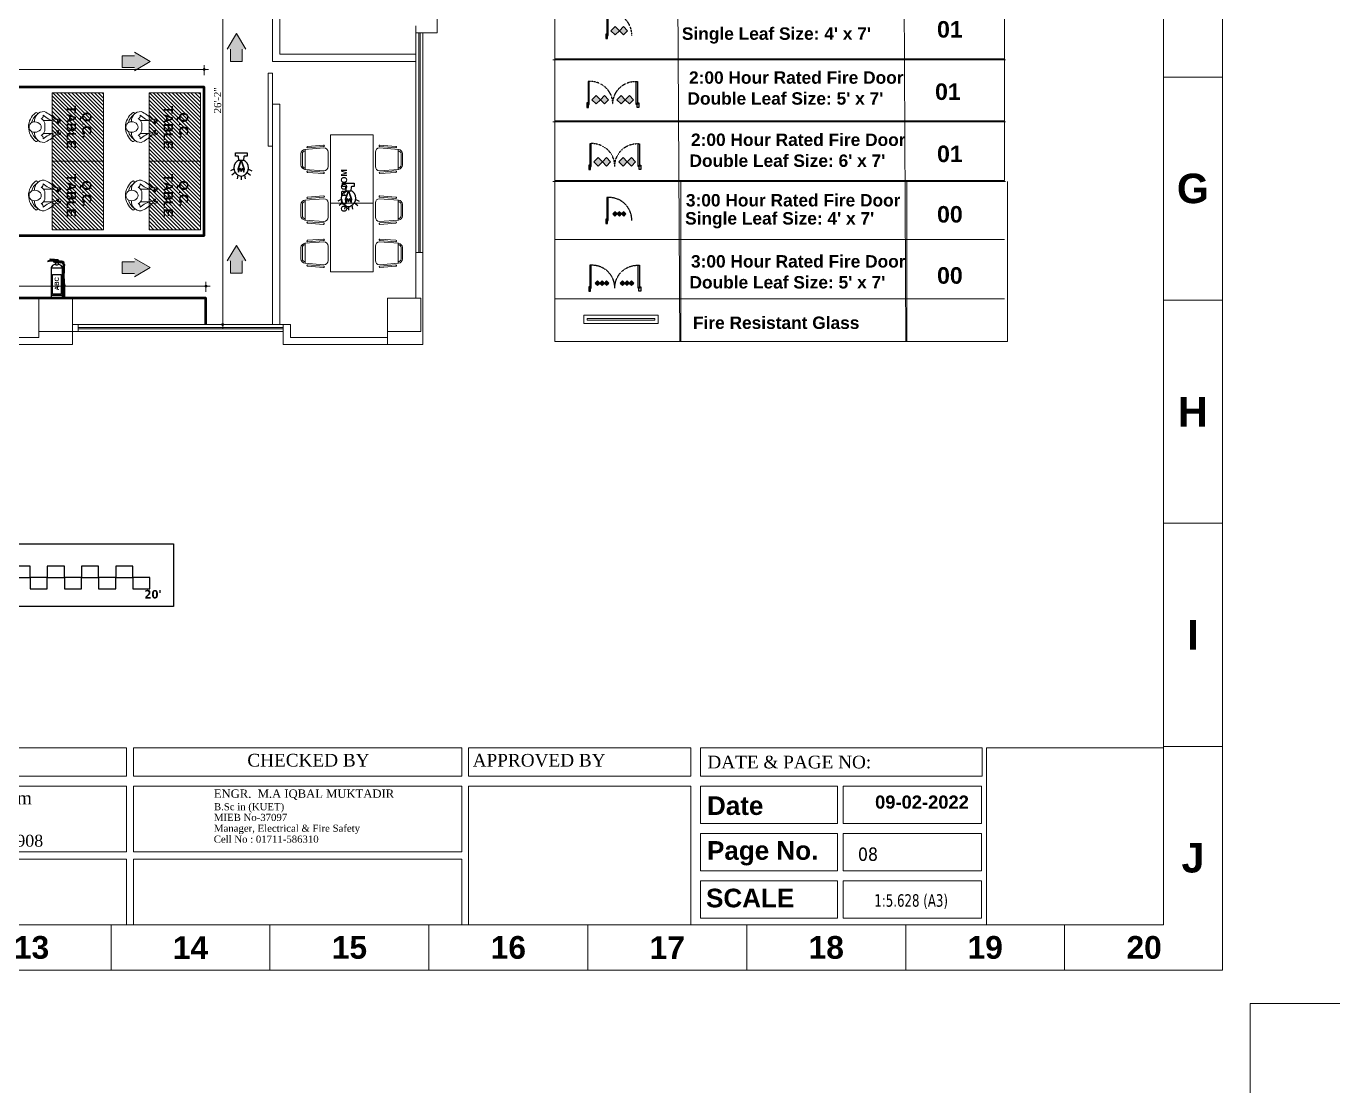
# Model space of a CAD drawing. Header units: inches. Extents: x -250485 to 735580, y -140410 to 288049.
# Drawn here: x 38206 to 39127, y 20649 to 21397 of the extents above; entities that cross this region are included whole.
import ezdxf

# ---------------------------------------------------------------- set-up
doc = ezdxf.new("R2010")
doc.units = ezdxf.units.IN
doc.header["$MEASUREMENT"] = 0
doc.header["$PDMODE"] = 35
doc.linetypes.add('DASH', pattern=[0.35, 0.25, -0.1])
doc.linetypes.add('DASHED', pattern=[0.75, 0.5, -0.25])
doc.layers.get('0').update_dxf_attribs({"lineweight": 0})
doc.layers.get('Defpoints').update_dxf_attribs({"lineweight": 0})
for name, color, linetype in [('-TB', 7, 'Continuous'), ('bp door', 40, 'Continuous'), ('FIREACC', 30, 'Continuous'), ('OUTSIDE', 253, 'Continuous')]:
    doc.layers.add(name, color=color, linetype=linetype)
for name, color, linetype, lineweight in [('A window', 150, 'Continuous', 0), ('AN-TEXT', 251, 'Continuous', 15), ('COLUMN-2', 102, 'Continuous', 0), ('DIM 01', 250, 'Continuous', 9), ('DIM_WORKING', 7, 'Continuous', 0), ('Emergency Light', 251, 'Continuous', 15), ('evacuation plan', 162, 'Continuous', 13), ('FF-VALVES', 170, 'Continuous', 18), ('FURNITURE', 144, 'Continuous', 0), ('Inline', 7, 'Continuous', 0), ('Layer1', 134, 'Continuous', 0), ('LINK', 32, 'Continuous', 0), ('MAN', 215, 'Continuous', 0), ('Outline', 7, 'Continuous', 0), ('Road', 7, 'DASHED', 0), ('Scale', 7, 'Continuous', 0), ('Scale_Text', 7, 'Continuous', 0), ('sheet', 7, 'Continuous', 15), ('Table', 244, 'Continuous', 0), ('TEXT-1', 7, 'Continuous', 0), ('TEXT_TITLEBOX', 7, 'Continuous', 13), ('Titelblk', 7, 'Continuous', 25), ('TITLE', 7, 'Continuous', 20), ('wall', 7, 'Continuous', 0), ('WALL (I)', 7, 'Continuous', 0), ('window', 140, 'Continuous', 0)]:
    doc.layers.add(name, color=color, linetype=linetype, lineweight=lineweight)
doc.styles.add('arial narrow', font='tahoma.ttf')
doc.styles.add('isop', font='isocpeur.ttf')
doc.styles.add('REG', font='times.ttf')
doc.styles.add('SHT-TEXT-1', font='times.ttf', dxfattribs={"height": 12})
doc.styles.get("Standard").update_dxf_attribs({"font": 'arialbd.ttf', "height": 24})
doc.dimstyles.new('Dim-Pres', dxfattribs={"dimtxt": 5.5, "dimasz": 2, "dimexe": 1.5, "dimexo": 1.5, "dimgap": 1, "dimtad": 3, "dimdec": 0, "dimzin": 3, "dimdsep": 46, "dimlunit": 4, "dimtxsty": 'REG', "dimblk": 'point', "dimcen": 2, "dimclrd": 256, "dimclre": 256, "dimclrt": 7, "dimadec": 0, "dimazin": 0, "dimtfac": 0.75, "dimtdec": 0, "dimtmove": 1, "dimatfit": 3, "dimldrblk": 'point', "dimfxl": 0, "dimtolj": 1, "dimtzin": 0, "dimlwd": -1, "dimlwe": -1, "dimarcsym": 1})
pattern_1 = [(135, (60518.6939, 58769.9025), (-1.325825215, -1.325825215), [])]

# ---------------------------------------------------------------- blocks, each defined once
blk = doc.blocks.new('A$C0A385B62')
at = {"layer": 'MAN'}
for p, q in [((12.8, 13.8), (5.25, 13.8)), ((5.25, 8.74), (5.25, 13.8)), ((6.78, 9.5), (11.27, 9.5)), ((12.8, 8.74), (12.8, 13.8))]:
    blk.add_line(p, q, dxfattribs=at)
for centre, major_axis, ratio, start_param, end_param in [((16.26, 2.74), (12.33, 12.33), 1, 1.534761, 1.981495), ((-10.84, 19.76), (12.13, 12.13), 1, -1.500161, -1.035997), ((6.29, 17.03), (1.33, -1.33), 1, 3.011756, 4.336791), ((3.52, 16.15), (0.744, -0.744), 1, 0.12019, 0.903179), ((5.39, 18.34), (0.213, 0.213), 1, -0.990366, 1.743844), ((6.72, 17.29), (1.01, 1.01), 1, 1.590737, 2.798433), ((3.04, 20.88), (3.42, 3.42), 1, 4.442782, 4.759624), ((8.74, 14.62), (2.19, -2.19), 1, 3.016096, 3.635716), ((6.68, 17.32), (0.22, -0.22), 1, 6.040082, 8.853084), ((11.37, 17.32), (0.22, 0.22), 1, 0.571694, 3.384696), ((9.31, 14.62), (2.19, 2.19), 1, -0.494124, 0.125496), ((53.03, 68.46), (46.44, -46.44), 1, 4.811956, 4.835194), ((28.88, 19.76), (12.13, 12.13), 1, 2.606793, 3.070957), ((12.66, 18.34), (0.213, -0.213), 1, 1.397749, 4.131959), ((11.33, 17.29), (1.01, 1.01), 1, -1.227636, -0.01994), ((11.76, 17.03), (1.33, 1.33), 1, -1.195198, 0.129837), ((14.53, 16.15), (0.744, 0.744), 1, 2.238414, 3.021402), ((1.82, 2.74), (12.33, 12.33), 1, -0.410698, 0.036036), ((5.41, 8.93), (3.82, -3.82), 1, 3.892704, 5.607304), ((2.59, 6.86), (1.22, 1.22), 1, -0.491791, 1.062111), ((7.56, 5.99), (2.55, 2.55), 1, 1.002801, 1.964608), ((10.49, 5.99), (2.55, 2.55), 1, -0.393812, 0.567995), ((12.64, 8.93), (3.82, 3.82), 1, 3.82371, 5.532074), ((15.46, 6.86), (1.22, -1.22), 1, 2.079482, 3.633383), ((1.21, 4.56), (0.486, -0.486), 1, 1.452986, 4.552069), ((9.03, 10.51), (7.43, 7.43), 1, 3.004593, 4.850456), ((9.06, 10.51), (6.48, -6.48), 1, 4.573278, 5.207423), ((9.04, 3.33), (2.16, -2.16), 1, 3.851468, 7.14293), ((9.04, 3.6), (0, 3.84), 0.793116, 4.700072, 7.865366), ((9.03, 10.51), (6.48, -6.48), 1, 5.787108, 6.421253), ((16.87, 4.58), (0.475, 0.475), 1, -1.432729, 1.708864)]:
    blk.add_ellipse(centre, major_axis=major_axis, ratio=ratio, start_param=start_param, end_param=end_param, dxfattribs=at)
blk = doc.blocks.new('A$C03734933')
at = {"layer": 'FURNITURE', "color": 0, "lineweight": 13}
for p, q in [((-6.99, 4.91), (-17.34, -3.4)), ((-17.03, -0.59), (-8.24, 6.47)), ((-16.41, -1.37), (-7.62, 5.69)), ((2.82, -4.13), (-2.82, 4.13)), ((-17.94, -7.43), (-13.43, -14.02)), ((-17.16, -3.25), (-9.25, -14.81)), ((-17.11, -6.87), (-12.6, -13.46)), ((-9.45, -14.93), (2.04, -8.3)), ((-7.22, -14.79), (2.54, -9.16)), ((-6.72, -15.66), (3.04, -10.03))]:
    blk.add_line(p, q, dxfattribs=at)
for centre, radius, start, end in [((-7.93, 6.08), 0.5, 308.76935, 128.76935), ((-5.3, 2.43), 3, 34.37065, 124.37065), ((-15.46, -5.74), 3, 128.76935, 214.37065), ((-15.46, -5.74), 2, 124.37065, 214.37065), ((-16.72, -0.98), 0.5, 128.76935, 308.76935), ((0.35, -5.82), 3, 304.37065, 34.37065), ((2.79, -9.6), 0.5, 299.97194, 119.97194), ((-10.95, -12.33), 3, 214.37065, 299.97194), ((-10.95, -12.33), 2, 214.37065, 304.37065), ((-6.97, -15.23), 0.5, 119.97194, 299.97194)]:
    blk.add_arc(centre, radius, start, end, dxfattribs=at)
blk = doc.blocks.new('A$C2EF268AB')
at = {"layer": 'FURNITURE', "color": 0, "lineweight": 13}
blk.add_blockref('A$C03734933', (15.46, 5.74), dxfattribs=at)
blk = doc.blocks.new('single door')
at = {"ltscale": 100000}
h = blk.add_hatch(color=1, dxfattribs=at)
h.paths.add_polyline_path([(-35778.4, 23402), (-35782.7, 23397.8), (-35778.4, 23393.6), (-35778.4, 23393.6), (-35778.4, 23393.6), (-35774.2, 23397.8)])
h.paths.add_polyline_path([(-35782.7, 23389.3), (-35778.4, 23385.1), (-35774.2, 23389.3), (-35778.4, 23393.6), (-35778.4, 23393.6), (-35778.4, 23393.6)])
at = {"layer": 'bp door', "color": 1}
for points in [[(-35778.4, 23393.6), (-35774.2, 23397.8), (-35778.4, 23402), (-35782.7, 23397.8)], [(-35796.8, 23382.4), (-35796.8, 23381.1), (-35773.7, 23381.1), (-35773.7, 23382.4)], [(-35778.4, 23385.1), (-35774.2, 23389.3), (-35778.4, 23393.6), (-35782.7, 23389.3)], [(-35773.7, 23381.7), (-35773.7, 23381.1), (-35775.1, 23381.1), (-35775.1, 23379.9), (-35770.6, 23379.9), (-35770.6, 23381.7)]]:
    blk.add_lwpolyline(points, close=True, dxfattribs=at)
at = {"layer": 'bp door', "color": 1, "linetype": 'DASH'}
blk.add_arc((-35774, 23383.3), 22.9, 89.3284, 182.3206, dxfattribs=at)
blk = doc.blocks.new('A$C16DB04AD')
at = {"layer": 'Emergency Light', "color": 154, "lineweight": 30}
for p, q in [((-6.5, -14.4), (-9.6, -16)), ((-5.4, -17.4), (-8.3, -19.8)), ((-2.9, -19.8), (-3.5, -23.2)), ((0, -20.7), (0, -24)), ((2.9, -19.8), (3.5, -23.2)), ((5.4, -17.4), (8.3, -19.8)), ((6.5, -14.4), (9.6, -16))]:
    blk.add_line(p, q, dxfattribs=at)
blk.add_lwpolyline([(-2, -6.6), (-2.5, -3.3, 0.371278), (-2.9, -2.9), (-5.2, -2.9), (-5.2, 0), (5.2, 0), (5.2, -2.9), (2.9, -2.9, 0.371278), (2.5, -3.3), (2, -6.6)], format="xyb", dxfattribs=at)
at = {"layer": 'Emergency Light', "color": 1, "lineweight": 30}
blk.add_lwpolyline([(-0.4, -6.6), (-3, -14.5), (-2.3, -17.3), (-1.1, -13.9), (0, -16.5), (1.1, -13.9), (2.3, -17.3), (3, -14.5), (0.4, -6.6)], dxfattribs=at)
blk.add_lwpolyline([(0.4, -7.3, 0.690361), (-0.4, -7.3), (-2.7, -14.5), (-2.2, -16.4), (-1.1, -13.2), (0, -15.9), (1.1, -13.2), (2.2, -16.4), (2.7, -14.5), (0.4, -7.3)], format="xyb", dxfattribs=at)
at = {"layer": 'Emergency Light', "color": 154, "lineweight": 30}
blk.add_lwpolyline([(-2, -6.6), (2, -6.6)], dxfattribs=at)
for centre, radius, start, end in [((0.8, -13.4), 7.38, 112.0671, 245.9767), ((-0.8, -13.4), 7.38, 294.0233, 67.9329), ((0, -16), 4.74, 241.9689, 298.0311)]:
    blk.add_arc(centre, radius, start, end, dxfattribs=at)
blk = doc.blocks.new('hfev')
at = {"layer": 'evacuation plan'}
h = blk.add_hatch(color=60, dxfattribs=at)
h.dxf.hatch_style = 1
h.paths.add_polyline_path([(40299.1, 13041.1), (40287.2, 13021.2), (40310.9, 13021.2)])
h.paths.add_polyline_path([(40306.5, 13021.2), (40291.6, 13021.2), (40291.6, 13005.5), (40306.5, 13005.5)])
at = {"layer": 'evacuation plan', "color": 9, "true_color": 0xafd9aa}
for p, q in [((40287.2, 13021.2), (40299.1, 13041.1)), ((40299.1, 13041.1), (40310.9, 13021.2)), ((40291.6, 13021.2), (40291.6, 13005.5)), ((40306.5, 13021.2), (40306.5, 13005.5)), ((40291.6, 13005.5), (40306.5, 13005.5))]:
    blk.add_line(p, q, dxfattribs=at)
blk = doc.blocks.new('*U196')
at = {"layer": 'OUTSIDE', "linetype": 'Continuous'}
for points in [[(-100, 482), (-104, 460), (-79, 478)], [(-79, 478), (-104, 460), (-84, 462)], [(-84, 462), (-104, 460), (-77, 321)], [(-104, 460), (-97, 320), (-77, 321)], [(-85, 498), (-100, 482), (-47, 486)], [(-47, 486), (-100, 482), (-64, 484)], [(-64, 484), (-100, 482), (-79, 478)], [(-64, 504), (-85, 498), (-52, 503)], [(-52, 503), (-85, 498), (-47, 502)], [(-43, 502), (-85, 498), (-43, 486)], [(-85, 498), (-43, 502), (-47, 502)], [(-85, 498), (-47, 486), (-43, 486)], [(-52, 503), (-58, 504), (-64, 504)], [(-47, 486), (-64, 484), (-52, 485)], [(-52, 485), (-64, 484), (-58, 484)], [(-97, 320), (-102, 180), (-82, 180)], [(-77, 321), (-97, 320), (-82, 180)], [(-103, 111), (-104, 62), (-84, 62)], [(-82, 160), (-103, 111), (-83, 111)], [(-102, 160), (-103, 111), (-82, 160)], [(-83, 111), (-103, 111), (-84, 62)]]:
    blk.add_solid(points, dxfattribs=at)
blk = doc.blocks.new('*U195')
at = {"layer": 'OUTSIDE', "linetype": 'Continuous'}
for points in [[(0, 488), (-1, 487), (1, 486)], [(-1, 487), (0, 486), (1, 486)], [(0, 500), (0, 488), (1, 486)], [(1, 500), (0, 500), (1, 486)], [(1, 500), (1, 486), (2, 488)], [(1, 500), (1, 500), (2, 488)], [(1, 500), (1, 500), (1, 486)], [(2, 488), (1, 486), (2, 487)], [(2, 487), (1, 486), (2, 486)]]:
    blk.add_solid(points, dxfattribs=at)
blk = doc.blocks.new('ABC')
at = {"layer": 'FIREACC', "color": 11}
for p, q in [((-39154, 31707), (-39205, 31704)), ((-39153, 31701), (-39200, 31700)), ((-39152, 31714), (-39193, 31720)), ((-39101, 31717), (-39189, 31724)), ((-39134, 31708), (-39154, 31707)), ((-39127, 31702), (-39153, 31701)), ((-39136, 31712), (-39151, 31714)), ((-39134, 31709), (-39134, 31706)), ((-39127, 31704), (-39131, 31704)), ((-39100, 31685), (-39131, 31685)), ((-39131, 31684), (-39131, 31682)), ((-39100, 31684), (-39131, 31684)), ((-39099, 31682), (-39131, 31682)), ((-39131, 31682), (-39131, 31666)), ((-39129, 31698), (-39129, 31701)), ((-39129, 31701), (-39127, 31701)), ((-39129, 31685), (-39129, 31697)), ((-39106, 31703), (-39127, 31702)), ((-39127, 31701), (-39102, 31701)), ((-39106, 31705), (-39126, 31704)), ((-39106, 31703), (-39106, 31705)), ((-39101, 31717), (-39102, 31701)), ((-39102, 31701), (-39102, 31707)), ((-39102, 31685), (-39102, 31701)), ((-39100, 31684), (-39100, 31682)), ((-39099, 31682), (-39099, 31666)), ((-39175, 31634), (-39175, 31301)), ((-39055, 31634), (-39055, 31301)), ((-39129, 31306), (-39164, 31306)), ((-39102, 31306), (-39067, 31306))]:
    blk.add_line(p, q, dxfattribs=at)
for centre, radius in [((-39115, 31693), 8), ((-39115, 31693), 7.11), ((-39104, 31703), 0.818)]:
    blk.add_circle(centre, radius, dxfattribs=at)
for centre, radius, start, end in [((-39202, 31688), 16.6, 102.0731, 158.0787), ((-39195, 31656), 44.2, 96.1934, 120.0254), ((-39189, 31720), 4, 85.8388, 175.8388), ((-39149, 31631), 26.3, 119.5311, 173.3898), ((-39115, 31581), 86.5, 100.9999, 123.208), ((-39136, 31709), 2.4, 355.8388, 82.0095), ((-39132, 31706), 2.4, 175.8388, 273.0799), ((-39131, 31684), 0.8, 90, 270), ((-39104, 31703), 1.96, 175.8388, 355.8388), ((-39100, 31684), 0.8, 270, 90), ((-39116, 31581), 86.5, 56.792, 79.0001), ((-39082, 31631), 26.3, 6.6102, 60.4689), ((-39171, 31302), 4.51, 202.0814, 252.7663), ((-39173, 31302), 4.45, 276.3773, 340.9868), ((-39160, 31298), 9.06, 135.2683, 162.981), ((-39164, 31302), 3.74, 83.2574, 130.4174), ((-39128, 31299), 6.79, 39.6417, 93.3999), ((-39116, 31306), 7.75, 199.8006, 272.52), ((-39115, 31306), 7.75, 267.48, 340.1994), ((-39103, 31299), 6.79, 86.6001, 140.3583), ((-39067, 31302), 3.74, 49.5826, 96.7426), ((-39071, 31298), 9.06, 17.019, 44.7317), ((-39058, 31302), 4.45, 199.0132, 263.6227), ((-39060, 31302), 4.51, 287.2337, 337.9186)]:
    blk.add_arc(centre, radius, start, end, dxfattribs=at)
at = {"layer": 'OUTSIDE', "color": 11}
for p, q in [((-39127, 31706), (-39125, 31706)), ((-39125, 31706), (-39127, 31706)), ((-39118, 31695), (-39120, 31696)), ((-39116, 31689), (-39118, 31700)), ((-39116, 31698), (-39115, 31698)), ((-39116, 31698), (-39116, 31689)), ((-39116, 31698), (-39115, 31698)), ((-39115, 31689), (-39113, 31700)), ((-39115, 31698), (-39115, 31689)), ((-39115, 31698), (-39115, 31698)), ((-39113, 31695), (-39111, 31696)), ((-39102, 31701), (-39102, 31701)), ((-39096, 31699), (-39102, 31699)), ((-39096, 31695), (-39102, 31695)), ((-39096, 31691), (-39102, 31691)), ((-39096, 31687), (-39102, 31687)), ((-39096, 31699), (-39096, 31687)), ((-39080, 31701), (-39092, 31701)), ((-39080, 31699), (-39092, 31699)), ((-39080, 31698), (-39092, 31698)), ((-39080, 31689), (-39092, 31689)), ((-39080, 31688), (-39092, 31688)), ((-39080, 31685), (-39092, 31685)), ((-39080, 31701), (-39080, 31685)), ((-39080, 31687), (-39078, 31687)), ((-39063, 31685), (-39068, 31685)), ((-39055, 31626), (-39175, 31626)), ((-39055, 31326), (-39175, 31326)), ((-39058, 31298), (-39173, 31298))]:
    blk.add_line(p, q, dxfattribs=at)
at = {"layer": 'OUTSIDE', "color": 1}
for p, q in [((-39080, 31700), (-39078, 31700)), ((-39063, 31701), (-39068, 31701)), ((-39163, 31342), (-39163, 31558)), ((-39163, 31558), (-39067, 31558)), ((-39067, 31558), (-39067, 31342)), ((-39055, 31442), (-39027, 31442)), ((-39055, 31426), (-39027, 31426)), ((-39050, 31442), (-39050, 31426)), ((-39030, 31442), (-39030, 31426)), ((-39027, 31442), (-39027, 31426)), ((-39067, 31342), (-39163, 31342)), ((-39049, 31348), (-39049, 31346)), ((-39049, 31348), (-39030, 31348)), ((-39049, 31346), (-39049, 31346)), ((-39049, 31346), (-39049, 31328)), ((-39049, 31346), (-39049, 31328)), ((-39047, 31326), (-39031, 31326)), ((-39043, 31346), (-39046, 31346)), ((-39046, 31346), (-39046, 31328)), ((-39046, 31325), (-39046, 31326)), ((-39046, 31325), (-39046, 31314)), ((-39033, 31325), (-39046, 31325)), ((-39033, 31324), (-39046, 31324)), ((-39046, 31314), (-39033, 31314)), ((-39043, 31346), (-39043, 31328)), ((-39041, 31326), (-39041, 31346)), ((-39041, 31326), (-39041, 31346)), ((-39041, 31346), (-39038, 31346)), ((-39038, 31326), (-39038, 31346)), ((-39036, 31346), (-39033, 31346)), ((-39036, 31346), (-39036, 31328)), ((-39033, 31346), (-39033, 31328)), ((-39033, 31325), (-39033, 31326)), ((-39033, 31325), (-39033, 31314)), ((-39030, 31348), (-39030, 31346)), ((-39030, 31346), (-39030, 31346)), ((-39030, 31346), (-39030, 31328)), ((-39030, 31346), (-39030, 31328))]:
    blk.add_line(p, q, dxfattribs=at)
at = {"layer": 'OUTSIDE', "color": 11}
for centre, radius, start, end in [((-39140, 31706), 14, 1.7796, 358.9745), ((-39140, 31706), 13.6, 1.8369, 358.9415), ((-39118, 31688), 25.7, 238.3845, 275.6038), ((-39127, 31706), 0.343, 90, 270), ((-39125, 31706), 0.343, 270, 90), ((-39115, 31693), 5.65, 115.6308, 148.0837), ((-39115, 31693), 3.41, 125.5003, 148.0837), ((-39115, 31688), 1.22, 124.1991, 55.3937), ((-39113, 31690), 27.6, 265.6954, 300.3163), ((-39115, 31693), 3.41, 31.9163, 54.4997), ((-39115, 31693), 5.65, 31.9163, 64.3692), ((-39092, 31694), 7.45, 91.1883, 129.7873), ((-39092, 31693), 7.45, 230.2127, 268.8117), ((-39090, 31693), 5.13, 117.4534, 242.5466), ((-39092, 31701), 1.98, 181.0474, 268.0119), ((-39092, 31686), 1.98, 91.9881, 178.9526), ((-39066, 31730), 45.1, 255.4552, 267.5164), ((-39064, 31669), 32.2, 354.9737, 89.8444), ((-39064, 31669), 16.2, 356.2273, 89.6749), ((-37883, 31547), 1170, 174.0773, 185.1556)]:
    blk.add_arc(centre, radius, start, end, dxfattribs=at)
at = {"layer": 'OUTSIDE', "color": 1}
for centre, radius, start, end in [((-39066, 31656), 45.1, 92.4836, 104.5448), ((-37872, 31547), 1165, 174.1113, 185.1494), ((-35847, 31459), 3202, 180.5894, 181.9925), ((-35847, 31459), 3186, 180.5923, 182.0025), ((-39046, 31329), 2.97, 192.2541, 244.019), ((-39046, 31329), 2.97, 192.2541, 244.019), ((-39043, 31329), 2.97, 192.2541, 244.019), ((-39040, 31329), 2.97, 192.2541, 244.019), ((-39038, 31329), 2.97, 295.981, 347.7459), ((-39036, 31329), 2.97, 295.981, 347.7459), ((-39033, 31329), 2.97, 295.981, 347.7459), ((-39033, 31329), 2.97, 295.981, 347.7459)]:
    blk.add_arc(centre, radius, start, end, dxfattribs=at)
at = {"layer": 'OUTSIDE', "color": 11, "linetype": 'Continuous', "xscale": -0.8000000000029104, "yscale": 0.7999999999992724, "zscale": 0.7999999999999443}
blk.add_blockref('*U195', (-39115, 31298), dxfattribs=at)
at = {"layer": 'OUTSIDE', "color": 1, "linetype": 'Continuous', "xscale": -0.8000000000029104, "yscale": 0.7999999999992724, "zscale": 0.7999999999999443}
blk.add_blockref('*U196', (-39115, 31298), dxfattribs=at)
at = {"layer": 'sheet', "color": 5, "insert": (-39091, 31384), "char_height": 48, "width": 165, "attachment_point": 7, "rotation": 90}
blk.add_mtext('{\\C6;ABC}', dxfattribs=at)
blk = doc.blocks.new('PAGE')
at = {"layer": 'Inline', "color": 252, "lineweight": 15}
blk.add_lwpolyline([(178051640.63, 22656441.11), (178051640.63, 22657235.79), (178050505.36, 22657235.79), (178050505.36, 22656441.11)], close=True, dxfattribs=at)
at = {"layer": 'Outline', "color": 252, "lineweight": 15}
for p, q in [((178051662.57, 22656424.24), (178051662.57, 22657252.66)), ((178050483.42, 22656424.24), (178051662.57, 22656424.24))]:
    blk.add_line(p, q, dxfattribs=at)
at = {"layer": 'Scale', "color": 252, "lineweight": 9}
for p, q in [((178051640.63, 22656755.67), (178051662.57, 22656755.67)), ((178051640.63, 22656672.88), (178051662.57, 22656672.88)), ((178051640.63, 22656590.1), (178051662.57, 22656590.1)), ((178051640.63, 22656507.32), (178051662.57, 22656507.32)), ((178051640.63, 22656507.32), (178051662.57, 22656507.32)), ((178051640.63, 22656507.32), (178051662.57, 22656507.32)), ((178051249.99, 22656424.24), (178051249.99, 22656441.11)), ((178051308.99, 22656424.24), (178051308.99, 22656441.11)), ((178051367.98, 22656424.24), (178051367.98, 22656441.11)), ((178051426.98, 22656424.24), (178051426.98, 22656441.11)), ((178051485.98, 22656424.24), (178051485.98, 22656441.11)), ((178051544.98, 22656424.24), (178051544.98, 22656441.11)), ((178051603.97, 22656424.24), (178051603.97, 22656441.11))]:
    blk.add_line(p, q, dxfattribs=at)
at = {"layer": 'Scale_Text', "color": 252, "lineweight": 13, "attachment_point": 5}
for s, insert, char_height, width in [('G', (178051651.6, 22656714.27), 10.97, 8.3603), ('H', (178051651.6, 22656631.49), 10.97, 8.3603), ('I', (178051651.6, 22656548.71), 10.97, 8.3603), ('J', (178051651.6, 22656465.93), 10.97, 8.3603), ('13', (178051220.49, 22656432.67), 8.435, 2.5102), ('14', (178051279.49, 22656432.67), 8.435, 2.5102), ('15', (178051338.49, 22656432.67), 8.435, 2.5102), ('16', (178051397.48, 22656432.67), 8.435, 2.5102), ('17', (178051456.48, 22656432.67), 8.435, 2.5102), ('18', (178051515.48, 22656432.67), 8.435, 2.5102), ('19', (178051574.48, 22656432.67), 8.435, 2.5102), ('20', (178051633.47, 22656432.67), 8.435, 2.5102)]:
    blk.add_mtext(s, dxfattribs=dict(at, insert=insert, char_height=char_height, width=width))
blk = doc.blocks.new('Title')
at = {"layer": 'Defpoints', "color": 1, "ltscale": 10}
blk.add_lwpolyline([(-98623, -88042.4), (-98623, -87942.4), (-98523, -87942.4)], dxfattribs=at)
at = {"layer": 'Titelblk', "color": 3, "linetype": 'Continuous', "lineweight": 0, "xscale": 3.014611567961765, "yscale": 3.014611567959946, "zscale": 3.014611567966516}
blk.add_blockref('PAGE', (-536855255.8, -68388224), dxfattribs=at)
blk = doc.blocks.new('dot')
at = {"color": 4}
for p, q in [((-1.5, 0), (1.5, 0)), ((0, 1.5), (0, -1.5))]:
    blk.add_line(p, q, dxfattribs=at)
at = {"color": 6, "const_width": 0.5}
blk.add_lwpolyline([(-0.25, 0, 1), (0.25, 0, 1)], format="xyb", close=True, dxfattribs=at)
blk = doc.blocks.new('point')
blk.add_blockref('dot', (0, 0))
blk = doc.blocks.new('*D782')
at = {"layer": 'Defpoints', "color": 0, "ltscale": 30, "transparency": 16777216}
for p in [(38331.98, 21214.47), (37107.78, 21206.05), (38331.98, 21206.05)]:
    blk.add_point(p, dxfattribs=at)
at = {"layer": 'Layer1', "ltscale": 30, "transparency": 16777216}
for p, q in [((37107.78, 21210.47), (37107.78, 21215.97)), ((37109.78, 21214.47), (38329.98, 21214.47)), ((38331.98, 21210.47), (38331.98, 21215.97))]:
    blk.add_line(p, q, dxfattribs=at)
at = {"layer": 'Layer1', "ltscale": 30, "transparency": 16777216, "xscale": 2, "yscale": 2, "zscale": 2, "rotation": 180}
blk.add_blockref('point', (37107.78, 21214.47), dxfattribs=at)
at = {"layer": 'Layer1', "ltscale": 30, "transparency": 16777216, "xscale": 2, "yscale": 2, "zscale": 2}
blk.add_blockref('point', (38331.98, 21214.47), dxfattribs=at)
at = {"layer": 'Layer1', "color": 7, "ltscale": 30, "transparency": 16777216, "insert": (37719.88, 21218.01), "char_height": 5, "attachment_point": 5, "style": 'REG'}
blk.add_mtext('\\A1;102\'-0"', dxfattribs=at)
blk = doc.blocks.new('*D784')
at = {"layer": 'Defpoints', "color": 0, "ltscale": 30, "transparency": 16777216}
for p in [(38331.98, 21502.04), (38343.74, 21502.04), (38331.98, 21187.55)]:
    blk.add_point(p, dxfattribs=at)
at = {"layer": 'Layer1', "ltscale": 30, "transparency": 16777216}
for p, q in [((38339.74, 21502.04), (38345.24, 21502.04)), ((38343.74, 21189.55), (38343.74, 21500.04)), ((38339.74, 21187.55), (38345.24, 21187.55))]:
    blk.add_line(p, q, dxfattribs=at)
at = {"layer": 'Layer1', "ltscale": 30, "transparency": 16777216, "xscale": 2, "yscale": 2, "zscale": 2}
for p, rotation in [((38343.74, 21502.04), 90), ((38343.74, 21187.55), 270)]:
    blk.add_blockref('point', p, dxfattribs=dict(at, rotation=rotation))
at = {"layer": 'Layer1', "color": 7, "ltscale": 30, "transparency": 16777216, "insert": (38340.2, 21344.79), "char_height": 5, "attachment_point": 5, "rotation": 90, "style": 'REG'}
blk.add_mtext('\\A1;26\'-2"', dxfattribs=at)
blk = doc.blocks.new('*D789')
at = {"layer": 'Defpoints', "color": 0, "ltscale": 30, "transparency": 16777216}
for p in [(38330.76, 21366.46), (37107.76, 21354.04), (38330.76, 21354.04)]:
    blk.add_point(p, dxfattribs=at)
at = {"layer": 'Layer1', "ltscale": 30, "transparency": 16777216}
for p, q in [((37107.76, 21362.46), (37107.76, 21367.96)), ((37109.76, 21366.46), (38328.76, 21366.46)), ((38330.76, 21362.46), (38330.76, 21367.96))]:
    blk.add_line(p, q, dxfattribs=at)
at = {"layer": 'Layer1', "ltscale": 30, "transparency": 16777216, "xscale": 2, "yscale": 2, "zscale": 2, "rotation": 180}
blk.add_blockref('point', (37107.76, 21366.46), dxfattribs=at)
at = {"layer": 'Layer1', "ltscale": 30, "transparency": 16777216, "xscale": 2, "yscale": 2, "zscale": 2}
blk.add_blockref('point', (38330.76, 21366.46), dxfattribs=at)
at = {"layer": 'Layer1', "color": 7, "ltscale": 30, "transparency": 16777216, "insert": (37719.26, 21370), "char_height": 5, "attachment_point": 5, "style": 'REG'}
blk.add_mtext('\\A1;101\'-11"', dxfattribs=at)

msp = doc.modelspace()

# ---------------------------------------------------------------- hatches: boundary and pattern name
at = {"ltscale": 100000}
h = msp.add_hatch(color=1, dxfattribs=at)
h.paths.add_polyline_path([(38623.58, 21265.14), (38622.04, 21266.69), (38620.49, 21265.15), (38620.5, 21265.14), (38620.49, 21265.14), (38622.04, 21263.59)])
h.paths.add_polyline_path([(38618.95, 21266.69), (38617.4, 21265.14), (38618.95, 21263.59), (38620.49, 21265.14), (38620.49, 21265.14), (38620.49, 21265.15)])
h = msp.add_hatch(color=1, dxfattribs=at)
h.paths.add_polyline_path([(38626.67, 21265.14), (38625.12, 21266.69), (38623.58, 21265.15), (38623.58, 21265.14), (38623.58, 21265.14), (38625.12, 21263.59)])
h.paths.add_polyline_path([(38622.04, 21266.69), (38620.49, 21265.14), (38622.04, 21263.59), (38623.58, 21265.14), (38623.57, 21265.14), (38623.58, 21265.15)])
h = msp.add_hatch(color=1, dxfattribs=at)
h.paths.add_polyline_path([(38611.5, 21216.65), (38609.92, 21218.23), (38608.33, 21216.65), (38608.34, 21216.65), (38608.33, 21216.64), (38609.92, 21215.06)])
h.paths.add_polyline_path([(38606.75, 21218.23), (38605.16, 21216.64), (38606.75, 21215.06), (38608.33, 21216.64), (38608.33, 21216.64), (38608.33, 21216.65)])
h = msp.add_hatch(color=1, dxfattribs=at)
h.paths.add_polyline_path([(38614.67, 21216.65), (38613.08, 21218.23), (38611.5, 21216.65), (38611.5, 21216.65), (38611.5, 21216.64), (38613.08, 21215.06)])
h.paths.add_polyline_path([(38609.92, 21218.23), (38608.33, 21216.64), (38609.92, 21215.06), (38611.5, 21216.64), (38611.49, 21216.64), (38611.5, 21216.65)])
h = msp.add_hatch(color=1, dxfattribs=at)
h.paths.add_polyline_path([(38629.01, 21216.65), (38627.42, 21218.23), (38625.84, 21216.65), (38625.84, 21216.65), (38625.84, 21216.64), (38627.42, 21215.06)])
h.paths.add_polyline_path([(38624.26, 21218.23), (38622.67, 21216.64), (38624.26, 21215.06), (38625.84, 21216.64), (38625.83, 21216.64), (38625.84, 21216.65)])
h = msp.add_hatch(color=1, dxfattribs=at)
h.paths.add_polyline_path([(38632.17, 21216.65), (38630.59, 21218.23), (38629, 21216.65), (38629.01, 21216.65), (38629, 21216.64), (38630.59, 21215.06)])
h.paths.add_polyline_path([(38627.42, 21218.23), (38625.83, 21216.64), (38627.42, 21215.06), (38629, 21216.64), (38629, 21216.64), (38629, 21216.65)])
at = {"layer": 'Table'}
h = msp.add_hatch(dxfattribs=at)
h.set_pattern_fill('ANSI31', scale=15, angle=-270, style=0)
h.set_pattern_definition([(135, (60450.6939, 58817.9025), (-1.325825215, -1.325825215), [])])
h.paths.add_polyline_path([(38260.09, 21302.04), (38260.09, 21350.04), (38224.09, 21350.04), (38224.09, 21302.04)])
h.paths.add_polyline_path([(38230.77, 21341.91), (38230.77, 21309.9), (38255, 21309.9), (38255, 21341.91)], flags=24)
h = msp.add_hatch(dxfattribs=at)
h.set_pattern_fill('ANSI31', scale=15, angle=-270, style=0)
h.set_pattern_definition(pattern_1)
h.paths.add_polyline_path([(38328.09, 21350.04), (38328.09, 21302.04), (38292.09, 21302.04), (38292.09, 21350.04)])
h.paths.add_polyline_path([(38298.77, 21341.62), (38298.77, 21309.61), (38323, 21309.61), (38323, 21341.62)], flags=24)
h = msp.add_hatch(dxfattribs=at)
h.set_pattern_fill('ANSI31', scale=15, angle=-270, style=0)
h.set_pattern_definition([(135, (60450.6939, 58769.9025), (-1.325825215, -1.325825215), [])])
h.paths.add_polyline_path([(38260.09, 21254.04), (38260.09, 21302.04), (38224.09, 21302.04), (38224.09, 21254.04)])
h.paths.add_polyline_path([(38230.77, 21293.91), (38230.77, 21261.9), (38255, 21261.9), (38255, 21293.91)], flags=24)
h = msp.add_hatch(dxfattribs=at)
h.set_pattern_fill('ANSI31', scale=15, angle=-270, style=0)
h.set_pattern_definition(pattern_1)
h.paths.add_polyline_path([(38328.09, 21254.04), (38328.09, 21302.04), (38292.09, 21302.04), (38292.09, 21254.04)])
h.paths.add_polyline_path([(38298.77, 21293.91), (38298.77, 21261.9), (38323, 21261.9), (38323, 21293.91)], flags=24)

# ---------------------------------------------------------------- linework, layer by layer
at = {"layer": 'A window', "color": 4, "ltscale": 30}
msp.add_lwpolyline([(38597.07, 21194.11), (38597.07, 21188.18), (38649.22, 21188.18), (38649.22, 21194.11), (38597.07, 21194.11)], dxfattribs=at)
msp.add_lwpolyline([(38599.44, 21191.74), (38599.44, 21190.55), (38646.85, 21190.55), (38646.85, 21191.74)], close=True, dxfattribs=at)
at = {"layer": 'bp door', "color": 1}
for p, q in [((38635.31, 21213.08), (38635.31, 21229.1)), ((38635.31, 21229.1), (38636.25, 21229.1)), ((38636.25, 21229.1), (38636.25, 21213.08)), ((38636.25, 21213.08), (38635.31, 21213.08)), ((38635.78, 21210.9), (38635.78, 21213.08)), ((38635.78, 21213.08), (38636.25, 21213.08)), ((38636.25, 21214.02), (38637.03, 21214.02)), ((38636.25, 21213.08), (38636.25, 21214.02)), ((38637.03, 21214.02), (38637.03, 21210.9)), ((38637.03, 21210.9), (38635.78, 21210.9))]:
    msp.add_line(p, q, dxfattribs=at)
for points in [[(38614.26, 21276.62), (38613.33, 21276.62), (38613.33, 21260.6), (38614.26, 21260.6)], [(38613.8, 21260.6), (38613.33, 21260.6), (38613.33, 21261.54), (38612.55, 21261.54), (38612.55, 21258.42), (38613.8, 21258.42)], [(38617.4, 21265.14), (38618.95, 21263.59), (38620.5, 21265.14), (38618.95, 21266.69)], [(38620.49, 21265.14), (38622.04, 21263.59), (38623.58, 21265.14), (38622.04, 21266.69)], [(38620.49, 21265.14), (38622.04, 21263.59), (38623.58, 21265.14), (38622.04, 21266.69)], [(38623.57, 21265.14), (38625.12, 21263.59), (38626.67, 21265.14), (38625.12, 21266.69)], [(38602.33, 21229.1), (38601.39, 21229.1), (38601.39, 21213.08), (38602.33, 21213.08)], [(38601.86, 21213.08), (38601.39, 21213.08), (38601.39, 21214.02), (38600.61, 21214.02), (38600.61, 21210.9), (38601.86, 21210.9)], [(38605.16, 21216.64), (38606.75, 21215.06), (38608.34, 21216.65), (38606.75, 21218.23)], [(38608.33, 21216.64), (38609.92, 21215.06), (38611.5, 21216.65), (38609.92, 21218.23)], [(38608.33, 21216.64), (38609.92, 21215.06), (38611.5, 21216.65), (38609.92, 21218.23)], [(38611.49, 21216.64), (38613.08, 21215.06), (38614.67, 21216.65), (38613.08, 21218.23)], [(38622.67, 21216.64), (38624.26, 21215.06), (38625.84, 21216.65), (38624.26, 21218.23)], [(38625.83, 21216.64), (38627.42, 21215.06), (38629.01, 21216.65), (38627.42, 21218.23)], [(38625.83, 21216.64), (38627.42, 21215.06), (38629.01, 21216.65), (38627.42, 21218.23)], [(38629, 21216.64), (38630.59, 21215.06), (38632.17, 21216.65), (38630.59, 21218.23)]]:
    msp.add_lwpolyline(points, close=True, dxfattribs=at)
at = {"layer": 'bp door', "color": 1, "linetype": 'DASH'}
for centre in [(38614.91, 21260.79), (38602.97, 21213.26)]:
    msp.add_arc(centre, 15.85, 359.32844, 92.32063, dxfattribs=at)
at = {"layer": 'bp door', "color": 1, "linetype": 'DASH', "extrusion": (0, 0, -1)}
msp.add_ellipse((38634.67, 21213.26), major_axis=(-11.21, 11.21), ratio=1, start_param=5.486066, end_param=7.109086, dxfattribs=at)
at = {"layer": 'COLUMN-2', "color": 7}
for points in [[(38238.26, 21182.55), (38214.76, 21182.55), (38214.76, 21206.05), (38238.26, 21206.05)], [(38459.26, 21182.55), (38482.76, 21182.55), (38482.76, 21206.05), (38459.26, 21206.05)]]:
    msp.add_lwpolyline(points, close=True, dxfattribs=at)
at = {"layer": 'DIM 01', "color": 7, "lineweight": -2}
for points in [[(37976.55, 21033.67), (38309.17, 21033.67), (38309.17, 20989.9), (37976.55, 20989.9)], [(38196.69, 21010.25), (38208.69, 21010.25), (38208.69, 21018.19), (38196.69, 21018.19)], [(38208.69, 21002.31), (38220.69, 21002.31), (38220.69, 21010.25), (38208.69, 21010.25)], [(38220.69, 21010.25), (38232.69, 21010.25), (38232.69, 21018.19), (38220.69, 21018.19)], [(38232.69, 21002.31), (38244.69, 21002.31), (38244.69, 21010.25), (38232.69, 21010.25)], [(38244.69, 21010.25), (38256.69, 21010.25), (38256.69, 21018.19), (38244.69, 21018.19)], [(38256.69, 21002.31), (38268.69, 21002.31), (38268.69, 21010.25), (38256.69, 21010.25)], [(38268.69, 21010.25), (38280.69, 21010.25), (38280.69, 21018.19), (38268.69, 21018.19)], [(38280.69, 21002.31), (38292.69, 21002.31), (38292.69, 21010.25), (38280.69, 21010.25)]]:
    msp.add_lwpolyline(points, close=True, dxfattribs=at)
at = {"layer": 'DIM_WORKING', "color": 7, "ltscale": 30}
for p, q in [((38214.76, 21182.55), (38214.76, 21178.55)), ((38238.26, 21182.55), (38238.26, 21173.55)), ((38459.26, 21182.55), (38459.26, 21173.55))]:
    msp.add_line(p, q, dxfattribs=at)
at = {"layer": 'evacuation plan', "color": 11, "ltscale": 10, "true_color": 0xf27172}
for p, q in [((38576.82, 21419.36), (38576.82, 21287.97)), ((38663.04, 21419.36), (38664.36, 21175.62)), ((38821.7, 21419.36), (38823.02, 21175.62)), ((38892.12, 21419.61), (38892.12, 21288.55)), ((38575.42, 21373.24), (38892.87, 21373.24)), ((38576.59, 21373.83), (38892.12, 21373.83)), ((38575.42, 21329.62), (38892.87, 21329.62)), ((38576.81, 21330.31), (38892.12, 21330.31)), ((38575.42, 21287.97), (38892.87, 21287.97)), ((38576.81, 21288.66), (38892.12, 21288.66)), ((38576.81, 21288.66), (38892.12, 21288.66)), ((38576.82, 21287.97), (38576.82, 21175.62)), ((38665.12, 21288.55), (38665.12, 21175.62)), ((38823.79, 21288.55), (38823.79, 21175.62)), ((38894.26, 21287.97), (38894.26, 21175.62)), ((38576.81, 21247.19), (38892.12, 21247.19)), ((38576.81, 21205.66), (38892.12, 21205.66)), ((38576.82, 21175.62), (38894.26, 21175.62))]:
    msp.add_line(p, q, dxfattribs=at)
at = {"layer": 'FURNITURE', "color": 7, "lineweight": 13}
for points in [[(38449.26, 21320.58), (38419.26, 21320.58), (38419.26, 21272.58), (38449.26, 21272.58)], [(38449.26, 21272.58), (38419.26, 21272.58), (38419.26, 21224.58), (38449.26, 21224.58)]]:
    msp.add_lwpolyline(points, close=True, dxfattribs=at)
at = {"layer": 'Layer1', "color": 7, "ltscale": 30}
msp.add_lwpolyline([(38378.76, 21312.55), (38375.65, 21312.55), (38375.65, 21363.83), (38378.76, 21363.83)], close=True, dxfattribs=at)
at = {"layer": 'Road', "color": 7, "ltscale": 30}
for p, q in [((38330.76, 21250.05), (38330.76, 21354.04)), ((37107.76, 21250.05), (38330.76, 21250.05)), ((37107.76, 21250.05), (38330.76, 21250.05))]:
    msp.add_line(p, q, dxfattribs=at)
at = {"layer": 'Table', "color": 7}
for points in [[(38260.09, 21302.04), (38260.09, 21350.04), (38224.09, 21350.04), (38224.09, 21302.04)], [(38328.09, 21350.04), (38328.09, 21302.04), (38292.09, 21302.04), (38292.09, 21350.04)], [(38260.09, 21254.04), (38260.09, 21302.04), (38224.09, 21302.04), (38224.09, 21254.04)], [(38328.09, 21254.04), (38328.09, 21302.04), (38292.09, 21302.04), (38292.09, 21254.04)]]:
    msp.add_lwpolyline(points, close=True, dxfattribs=at)
at = {"layer": 'TEXT_TITLEBOX'}
for p, q in [((38055.31, 20890.76), (38276.23, 20890.76)), ((38276.23, 20890.76), (38276.23, 20870.79)), ((38281.06, 20870.79), (38281.06, 20890.76)), ((38281.06, 20890.76), (38511.43, 20890.76)), ((38511.43, 20890.76), (38511.43, 20870.79)), ((38516.15, 20870.79), (38516.15, 20890.76)), ((38516.15, 20890.76), (38672.24, 20890.76)), ((38672.24, 20890.76), (38672.24, 20870.79)), ((38678.94, 20870.79), (38678.94, 20890.76)), ((38678.94, 20890.76), (38876.58, 20890.76)), ((38876.58, 20890.76), (38876.58, 20870.79)), ((38879.52, 20766.6), (38879.52, 20890.76)), ((38879.52, 20890.76), (39003.68, 20890.76)), ((39003.68, 20890.76), (39003.68, 20766.6)), ((38276.23, 20870.79), (38055.31, 20870.79)), ((38055.37, 20863.79), (38276.15, 20863.79)), ((38276.15, 20863.79), (38276.15, 20817.67)), ((38511.43, 20870.79), (38281.06, 20870.79)), ((38281.14, 20817.67), (38281.14, 20863.79)), ((38281.14, 20863.79), (38511.5, 20863.79)), ((38511.5, 20863.79), (38511.5, 20817.67)), ((38672.24, 20870.79), (38516.15, 20870.79)), ((38516.15, 20766.6), (38516.15, 20863.79)), ((38516.15, 20863.79), (38672.24, 20863.79)), ((38672.24, 20863.79), (38672.24, 20766.6)), ((38876.58, 20870.79), (38678.94, 20870.79)), ((38678.94, 20837.64), (38678.94, 20863.79)), ((38678.94, 20863.79), (38775.03, 20863.79)), ((38775.03, 20863.79), (38775.03, 20837.64)), ((38779.12, 20837.64), (38779.12, 20863.79)), ((38779.12, 20863.79), (38876.08, 20863.79)), ((38876.08, 20863.79), (38876.08, 20837.64)), ((38775.03, 20837.64), (38678.94, 20837.64)), ((38876.08, 20837.64), (38779.12, 20837.64)), ((38678.94, 20804.49), (38678.94, 20830.63)), ((38678.94, 20830.63), (38775.03, 20830.63)), ((38775.03, 20830.63), (38775.03, 20804.49)), ((38779.12, 20804.49), (38779.12, 20830.63)), ((38779.12, 20830.63), (38876.08, 20830.63)), ((38876.08, 20830.63), (38876.08, 20804.49)), ((38276.15, 20817.67), (38055.37, 20817.67)), ((38511.5, 20817.67), (38281.14, 20817.67)), ((38055.37, 20812.71), (38276.15, 20812.71)), ((38276.15, 20812.71), (38276.15, 20766.6)), ((38281.14, 20766.6), (38281.14, 20812.71)), ((38281.14, 20812.71), (38511.5, 20812.71)), ((38511.5, 20812.71), (38511.5, 20766.6)), ((38775.03, 20804.49), (38678.94, 20804.49)), ((38678.94, 20771.33), (38678.94, 20797.48)), ((38678.94, 20797.48), (38775.03, 20797.48)), ((38775.03, 20797.48), (38775.03, 20771.33)), ((38876.08, 20804.49), (38779.12, 20804.49)), ((38779.12, 20771.33), (38779.12, 20797.48)), ((38779.12, 20797.48), (38876.08, 20797.48)), ((38876.08, 20797.48), (38876.08, 20771.33)), ((38775.03, 20771.33), (38678.94, 20771.33)), ((38876.08, 20771.33), (38779.12, 20771.33)), ((38276.15, 20766.6), (38055.37, 20766.6)), ((38511.5, 20766.6), (38281.14, 20766.6)), ((38672.24, 20766.6), (38516.15, 20766.6)), ((39003.68, 20766.6), (38879.52, 20766.6))]:
    msp.add_line(p, q, dxfattribs=at)
at = {"layer": 'wall', "color": 75, "lineweight": 53, "ltscale": 100000}
for points in [[(37107.76, 21354.04), (37107.76, 21250.05), (38330.76, 21250.05), (38330.76, 21354.04), (37107.09, 21354.04)], [(38331.98, 21187.55), (38331.98, 21206.05), (37107.78, 21206.05), (37107.78, 21187.55)]]:
    msp.add_lwpolyline(points, dxfattribs=at)
at = {"layer": 'WALL (I)', "color": 7, "ltscale": 30}
for p, q in [((38383.76, 21527.55), (38383.76, 21377.05)), ((38378.76, 21485.55), (38378.76, 21372.05)), ((38494.26, 21427.05), (38494.26, 21392.05)), ((38479.26, 21392.05), (38479.26, 21397.05)), ((38494.26, 21392.05), (38479.26, 21392.05)), ((38378.76, 21372.05), (38479.26, 21372.05)), ((38383.76, 21377.05), (38479.26, 21377.05)), ((38378.76, 21342.05), (38383.76, 21342.05)), ((38378.76, 21342.05), (38378.76, 21283.05)), ((38383.76, 21342.05), (38383.76, 21187.55)), ((38378.76, 21283.05), (38378.76, 21187.55)), ((38479.26, 21238.05), (38484.26, 21238.05)), ((38479.26, 21238.05), (38479.26, 21206.05)), ((38484.26, 21173.55), (38484.26, 21238.05)), ((38476.76, 21206.05), (38479.26, 21206.05)), ((38479.26, 21206.05), (38479.26, 21206.05)), ((38238.26, 21187.55), (38242.26, 21187.55)), ((38242.26, 21187.55), (38242.26, 21182.55)), ((38386.26, 21173.55), (38386.26, 21187.55)), ((38386.26, 21187.55), (38391.26, 21187.55)), ((38391.26, 21178.55), (38391.26, 21187.55)), ((38214.76, 21178.55), (38151.76, 21178.55)), ((38242.26, 21182.55), (38238.26, 21182.55)), ((38459.26, 21178.55), (38391.26, 21178.55)), ((38238.26, 21173.55), (38146.76, 21173.55)), ((38484.26, 21173.55), (38386.26, 21173.55))]:
    msp.add_line(p, q, dxfattribs=at)
at = {"layer": 'window', "color": 7, "ltscale": 30}
for p, q in [((38479.26, 21238.05), (38479.26, 21392.05)), ((38481.26, 21238.05), (38481.26, 21392.05)), ((38482.26, 21238.05), (38482.26, 21392.05)), ((38484.26, 21238.05), (38484.26, 21392.05)), ((38242.26, 21187.55), (38386.26, 21187.55)), ((38242.26, 21185.55), (38386.26, 21185.55)), ((38242.26, 21184.55), (38386.26, 21184.55)), ((38242.26, 21182.55), (38386.26, 21182.55))]:
    msp.add_line(p, q, dxfattribs=at)

# ---------------------------------------------------------------- block references
at = {"layer": 'Emergency Light', "lineweight": 30, "xscale": 0.7868064756185049, "yscale": 0.7868064756185049, "zscale": 0.7868064756213451}
for p in [(38356.71, 21307.93), (38431.98, 21286.6)]:
    msp.add_blockref('A$C16DB04AD', p, dxfattribs=at)
at = {"layer": 'evacuation plan', "color": 11, "true_color": 0xf27172, "xscale": -0.5499328878868255, "yscale": 0.5499328878868255, "zscale": 0.5499328876488784}
for p in [(60515.14, 14219.92), (60515.14, 14071.35)]:
    msp.add_blockref('hfev', p, dxfattribs=at)
at = {"layer": 'evacuation plan', "color": 11, "true_color": 0xf27172, "xscale": -0.5499328878868255, "yscale": 0.5499328878868255, "zscale": 0.5499328876488784, "rotation": 270}
for p in [(31121.09, -789.8), (31121.09, -934.35)]:
    msp.add_blockref('hfev', p, dxfattribs=at)
at = {"layer": 'LINK', "color": 7, "lineweight": 13, "rotation": 325.62935312477}
for p in [(38401.66, 21307.36), (38401.66, 21271.79), (38401.66, 21241.51)]:
    msp.add_blockref('A$C2EF268AB', p, dxfattribs=at)
at = {"layer": 'LINK', "color": 7, "lineweight": 13, "xscale": -1, "rotation": 34.37064687521066}
for p in [(38466.86, 21307.36), (38466.86, 21271.79), (38466.86, 21241.51)]:
    msp.add_blockref('A$C2EF268AB', p, dxfattribs=at)
at = {"layer": 'TITLE', "xscale": 0.6269545389804989, "yscale": 0.6269545389804989, "zscale": 0.6269545337923679}
msp.add_blockref('Title', (100896.82, 75847.38), dxfattribs=at)
at = {"layer": 'wall', "color": 4, "ltscale": 100000, "yscale": 0.6932539688132238}
for p, xscale, zscale, rotation in [((22404.31, -3409.95), 0.6932539688132238, 0.6932539688150428, 270), ((22390.99, -3458.29), 0.6932539688132238, 0.6932539688150428, 270), ((54843.87, -3458.29), -0.6932539688132238, 0.6932539688148226, 90), ((22392.38, -3501.91), 0.6932539688132238, 0.6932539688150428, 270), ((54845.26, -3501.91), -0.6932539688132238, 0.6932539688148226, 90)]:
    msp.add_blockref('single door', p, dxfattribs=dict(at, xscale=xscale, zscale=zscale, rotation=rotation))
at = {"layer": 'wall', "color": 7, "yscale": 1.199999999997089, "zscale": 1.199999999999999, "rotation": 270}
for p, xscale in [((38207.53, 21336.87), 1.199999999997089), ((38275.53, 21315.21), -1.199999999997089), ((38207.53, 21288.87), 1.199999999997089), ((38275.53, 21288.87), 1.199999999997089)]:
    msp.add_blockref('A$C0A385B62', p, dxfattribs=dict(at, xscale=xscale))
at = {"layer": 'wall', "color": 1, "lineweight": 53, "xscale": 0.06433683165232651, "yscale": 0.06433683165232651, "zscale": 0.06433683165094806}
msp.add_blockref('ABC', (40743.91, 19192.38), dxfattribs=at)

# ---------------------------------------------------------------- texts
at = {"layer": '-TB', "lineweight": 0, "insert": (38789.4, 20820.79), "char_height": 9.367, "width": 48.2158, "attachment_point": 1, "style": 'arial narrow'}
msp.add_mtext('08', dxfattribs=at)
at = {"layer": 'AN-TEXT', "lineweight": 25, "insert": (38288.82, 21001.4), "char_height": 6, "width": 8.2447, "attachment_point": 1, "style": 'isop'}
msp.add_mtext("{\\fTahoma|b1|i0|c0|p34;\\C7;20'}", dxfattribs=at)
at = {"layer": 'evacuation plan', "color": 11, "lineweight": -2, "true_color": 0xf27172}
for s, height, p in [('01', 11.603, (38844.88, 21388.76)), ("Single Leaf Size: 4' x 7'", 8.6944, (38665.88, 21387.22)), ('2:00 Hour Rated Fire Door', 8.6944, (38670.88, 21356.41)), ("Double Leaf Size: 5' x 7'", 8.6944, (38669.82, 21341.73)), ('01', 11.603, (38843.49, 21345.05)), ('2:00 Hour Rated Fire Door', 8.6944, (38672.27, 21312.79)), ("Double Leaf Size: 6' x 7'", 8.6944, (38671.21, 21298.1)), ('01', 11.603, (38844.88, 21301.43)), ('3:00 Hour Rated Fire Door', 8.6944, (38668.7, 21270.36)), ('00', 11.603, (38844.88, 21259.04)), ("Single Leaf Size: 4' x 7'", 8.6944, (38668.14, 21257.67)), ('3:00 Hour Rated Fire Door', 8.6944, (38672.27, 21227.51)), ("Double Leaf Size: 5' x 7'", 8.6944, (38671.21, 21212.83)), ('00', 11.603, (38844.88, 21216.15)), ('Fire Resistant Glass', 8.6944, (38673.66, 21184.46))]:
    msp.add_text(s, height=height, dxfattribs=at).set_placement(p)
at = {"layer": 'FF-VALVES', "color": 7, "style": 'arial narrow', "width": 0.8}
msp.add_text('1:5.628 (A3)', height=8.7527, dxfattribs=at).set_placement((38800.9, 20779.26))
at = {"layer": 'TEXT-1', "color": 7, "ltscale": 0.25, "attachment_point": 8}
for s, insert, char_height, width, rotation in [('Q.C.  TABLE', (38234.32, 21326.04), 6.5, 25.4337, 269.99968), ('Q.C.  TABLE', (38302.32, 21325.75), 6.5, 25.4337, 269.99968), ('QC ROOM', (38432.32, 21281.43), 4.4, 79.3722, 89.99968), ('Q.C.  TABLE', (38234.32, 21278.04), 6.5, 25.4337, 269.99968), ('Q.C.  TABLE', (38302.32, 21278.04), 6.5, 25.4337, 269.99968)]:
    msp.add_mtext(s, dxfattribs=dict(at, insert=insert, char_height=char_height, width=width, rotation=rotation))
at = {"layer": 'TEXT_TITLEBOX', "lineweight": 25, "style": 'SHT-TEXT-1'}
for s, height, p in [('CHECKED BY', 8.923, (38361.03, 20877.54)), ('APPROVED BY', 8.9234, (38519.11, 20877.49)), ('DATE & PAGE NO:', 8.9234, (38683.78, 20876.26)), ('SK. M. Fazlul Karim', 8.9972, (38094.76, 20851.04)), ('ENGR.  M.A IQBAL MUKTADIR', 5.8648, (38337.55, 20855.63)), ('B.Sc in (KUET)', 4.9977, (38337.61, 20846.91)), ('MIEB No-37097', 4.9977, (38337.61, 20839.41)), ('Manager, Electrical & Fire Safety', 4.9977, (38337.61, 20831.79)), ('Cell No : 01713-033908', 8.3307, (38095.14, 20821.37)), ('Cell No : 01711-586310', 4.9977, (38337.46, 20824.16))]:
    msp.add_text(s, height=height, dxfattribs=at).set_placement(p)
at = {"layer": 'TEXT_TITLEBOX', "lineweight": 25}
for s, height, p in [('Date', 13.062, (38683.52, 20843.62)), ('09-02-2022', 9.206, (38801.43, 20848.03)), ('Page No.', 13.062, (38683.53, 20812.18))]:
    msp.add_text(s, height=height, dxfattribs=at).set_placement(p)
at = {"layer": 'TEXT_TITLEBOX', "color": 1, "lineweight": 25}
msp.add_text('SCALE', height=13.062, dxfattribs=at).set_placement((38682.85, 20778.83))

# ---------------------------------------------------------------- dimensions: what is measured, and where the dimension line sits
at = {"layer": 'Layer1', "ltscale": 30}
dim = msp.add_linear_dim(base=(38343.74, 21502.04), p1=(38331.98, 21187.55), p2=(38331.98, 21502.04), angle=90, dimstyle='Dim-Pres', override={"dimtxt": 5, "dimfxl": 4, "dimfxlon": 1}, dxfattribs=at)
dim.commit()
dim.dimension.update_dxf_attribs({"geometry": '*D784', "text_midpoint": (38340.2, 21344.79)})
for base, p1, p2, picture, middle in [((38330.76, 21366.46), (37107.76, 21354.04), (38330.76, 21354.04), '*D789', (37719.26, 21370)), ((38331.98, 21214.47), (37107.78, 21206.05), (38331.98, 21206.05), '*D782', (37719.88, 21218.01))]:
    dim = msp.add_linear_dim(base=base, p1=p1, p2=p2, dimstyle='Dim-Pres', override={"dimtxt": 5, "dimfxl": 4, "dimfxlon": 1}, dxfattribs=at)
    dim.commit()
    dim.dimension.update_dxf_attribs({"geometry": picture, "text_midpoint": middle})

doc.saveas('drawing.dxf')
